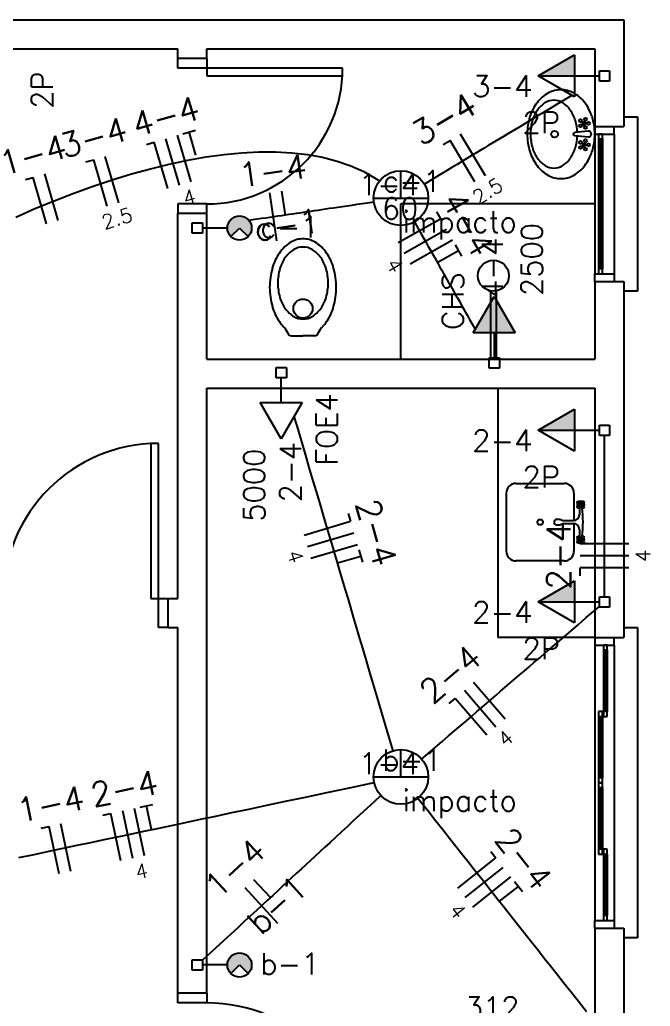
# Model space of a CAD drawing. Extents: x 241 to 398, y 106 to 179.
# Drawn here: x 369.57 to 372.83, y 133.55 to 138.63 of the extents above; entities that cross this region are included whole.
import ezdxf
from ezdxf.enums import TextEntityAlignment as Align

# ---------------------------------------------------------------- set-up
doc = ezdxf.new("R2010")
doc.units = 0
for name, color, linetype in [('ALVVISTA', 8, 'CONTINUOUS'), ('EL-CONDUTOS', 4, 'CONTINUOUS'), ('EL-FIOS', 9, 'CONTINUOUS'), ('EL-TEXTOS_FIOS', 7, 'CONTINUOUS'), ('EL-TEXTOS_PONTOS', 5, 'CONTINUOUS'), ('P-SIMBOL', 5, 'CONTINUOUS')]:
    doc.layers.add(name, color=color, linetype=linetype)
doc.styles.add('ARIAL', font='romans.shx')

msp = doc.modelspace()

# ---------------------------------------------------------------- hatches: boundary and pattern name
at = {"layer": 'P-SIMBOL'}
for points in [[(372.4356, 138.343), (372.2481, 138.343), (372.4356, 138.4512)], [(370.6632, 137.6015), (370.7072, 137.5576), (370.7072, 137.5575), (370.7072, 137.5572), (370.7516, 137.6007), (370.7496, 137.6029), (370.7431, 137.6078), (370.7332, 137.6137), (370.7252, 137.6171), (370.7151, 137.6189), (370.7007, 137.6191), (370.6867, 137.6161), (370.6757, 137.6115), (370.6631, 137.6013)], [(370.6637, 137.6022), (370.7077, 137.5582), (370.7082, 137.5582), (370.6647, 137.5137), (370.6622, 137.5157), (370.6571, 137.5222), (370.6517, 137.5322), (370.6481, 137.5402), (370.6461, 137.5502), (370.6461, 137.5647), (370.6492, 137.5787), (370.6537, 137.5897)], [(370.6637, 137.6022), (370.7077, 137.5582), (370.7082, 137.5582), (370.6647, 137.5137), (370.6622, 137.5157), (370.6571, 137.5222), (370.6517, 137.5322), (370.6481, 137.5402), (370.6461, 137.5502), (370.6461, 137.5647), (370.6492, 137.5787), (370.6537, 137.5897)], [(370.7517, 137.6022), (370.7077, 137.5582), (370.7512, 137.5137), (370.7532, 137.5157), (370.7581, 137.5222), (370.7642, 137.5322), (370.7672, 137.5402), (370.7691, 137.5502), (370.7691, 137.5647), (370.7662, 137.5787), (370.7617, 137.5897)], [(370.7517, 137.6022), (370.7077, 137.5582), (370.7512, 137.5137), (370.7532, 137.5157), (370.7581, 137.5222), (370.7642, 137.5322), (370.7672, 137.5402), (370.7691, 137.5502), (370.7691, 137.5647), (370.7662, 137.5787), (370.7617, 137.5897)], [(372.1298, 137.0174), (372.0215, 137.2049), (371.9133, 137.0174)], [(372.4356, 136.5158), (372.2481, 136.5158), (372.4356, 136.624)], [(372.4356, 135.6302), (372.2481, 135.6302), (372.4356, 135.7384)], [(370.6637, 133.8021), (370.7077, 133.7581), (370.7082, 133.7581), (370.6647, 133.7136), (370.6622, 133.7156), (370.6571, 133.7221), (370.6517, 133.7321), (370.6481, 133.7401), (370.6461, 133.7501), (370.6461, 133.7646), (370.6492, 133.7786), (370.6537, 133.7896)], [(370.6637, 133.8021), (370.7077, 133.7581), (370.7082, 133.7581), (370.6647, 133.7136), (370.6622, 133.7156), (370.6571, 133.7221), (370.6517, 133.7321), (370.6481, 133.7401), (370.6461, 133.7501), (370.6461, 133.7646), (370.6492, 133.7786), (370.6537, 133.7896)], [(370.6632, 133.8014), (370.7072, 133.7575), (370.7072, 133.7574), (370.7072, 133.7571), (370.7516, 133.8006), (370.7496, 133.8028), (370.7431, 133.8077), (370.7332, 133.8136), (370.7252, 133.817), (370.7151, 133.8188), (370.7007, 133.819), (370.6867, 133.816), (370.6757, 133.8114), (370.6631, 133.8012)], [(370.7517, 133.8021), (370.7077, 133.7581), (370.7512, 133.7136), (370.7532, 133.7156), (370.7581, 133.7221), (370.7642, 133.7321), (370.7672, 133.7401), (370.7691, 133.7501), (370.7691, 133.7646), (370.7662, 133.7786), (370.7617, 133.7896)], [(370.7517, 133.8021), (370.7077, 133.7581), (370.7512, 133.7136), (370.7532, 133.7156), (370.7581, 133.7221), (370.7642, 133.7321), (370.7672, 133.7401), (370.7691, 133.7501), (370.7691, 133.7646), (370.7662, 133.7786), (370.7617, 133.7896)]]:
    msp.add_hatch(color=256, dxfattribs=at).paths.add_polyline_path(points)

# ---------------------------------------------------------------- linework, layer by layer
at = {"layer": 'ALVVISTA'}
for p, q in [((366.7646, 138.6328), (370.4646, 138.6328)), ((370.4646, 138.6328), (372.6901, 138.6328)), ((372.6901, 138.6328), (372.6901, 138.0828)), ((366.8396, 138.4828), (370.3896, 138.4828)), ((370.3896, 138.4328), (370.3896, 138.4828)), ((370.5396, 138.4828), (372.5396, 138.4828)), ((370.5396, 138.4328), (370.5396, 138.4828)), ((372.5396, 138.4828), (372.5396, 138.0828)), ((370.5396, 138.4328), (370.3896, 138.4328)), ((370.3896, 138.3828), (370.3896, 138.4328)), ((370.5396, 138.4328), (370.5396, 138.3828)), ((370.5396, 138.3828), (370.3896, 138.3828)), ((371.2396, 138.3828), (370.5396, 138.3828)), ((370.5396, 138.3828), (370.5396, 138.3428)), ((371.2396, 138.3428), (371.2396, 138.3828)), ((370.5396, 138.3428), (371.2396, 138.3428)), ((372.6901, 138.1328), (372.7596, 138.1328)), ((372.7596, 138.1328), (372.7596, 137.2328)), ((372.4716, 138.1063), (372.4791, 138.1008)), ((372.4716, 138.0908), (372.4791, 138.0963)), ((372.4736, 138.1088), (372.4811, 138.1033)), ((372.4736, 138.0883), (372.4811, 138.0938)), ((372.4886, 138.1138), (372.4856, 138.1048)), ((372.4886, 138.0833), (372.4856, 138.0923)), ((372.4911, 138.1128), (372.4886, 138.1038)), ((372.4911, 138.0843), (372.4886, 138.0933)), ((372.5006, 138.0998), (372.4911, 138.0998)), ((372.5006, 138.0973), (372.4911, 138.0973)), ((372.5396, 138.0828), (372.6901, 138.0828)), ((372.5396, 138.0828), (372.5396, 138.0428)), ((372.6396, 138.0428), (372.6396, 138.0828)), ((372.5066, 138.0573), (372.4371, 138.0508)), ((372.5066, 138.0278), (372.4371, 138.0348)), ((372.5396, 138.0428), (372.5396, 137.3228)), ((372.5396, 138.0428), (372.6396, 138.0428)), ((372.5601, 138.0428), (372.5601, 138.0178)), ((372.5796, 138.0428), (372.5601, 138.0428)), ((372.5796, 138.0178), (372.5796, 138.0428)), ((372.6396, 138.0428), (372.6396, 137.3228)), ((372.4716, 137.9948), (372.4791, 137.9893)), ((372.4716, 137.9793), (372.4791, 137.9848)), ((372.4736, 137.9973), (372.4811, 137.9918)), ((372.4736, 137.9768), (372.4811, 137.9823)), ((372.4886, 138.0023), (372.4856, 137.9933)), ((372.4886, 137.9718), (372.4856, 137.9808)), ((372.4911, 138.0013), (372.4886, 137.9923)), ((372.4911, 137.9728), (372.4886, 137.9818)), ((372.5006, 137.9883), (372.4911, 137.9883)), ((372.5006, 137.9858), (372.4911, 137.9858)), ((372.5601, 138.0178), (372.5601, 137.3478)), ((372.5601, 138.0178), (372.5796, 138.0178)), ((372.5701, 138.0178), (372.5701, 137.3478)), ((372.5796, 138.0178), (372.5796, 137.3478)), ((370.5396, 137.6828), (370.3896, 137.6828)), ((370.3896, 137.6828), (370.3896, 137.6328)), ((370.5396, 137.6328), (370.5396, 137.6828)), ((372.5396, 137.6828), (371.5396, 137.6828)), ((371.5396, 136.8828), (371.5396, 137.6828)), ((370.5396, 137.6328), (370.3896, 137.6328)), ((370.3896, 136.8078), (370.3896, 137.6328)), ((370.5396, 136.8828), (370.5396, 137.6328)), ((372.5396, 137.2828), (372.5396, 137.3228)), ((372.5396, 137.3228), (372.6396, 137.3228)), ((372.5796, 137.3478), (372.5601, 137.3478)), ((372.5601, 137.3478), (372.5601, 137.3228)), ((372.5601, 137.3228), (372.5796, 137.3228)), ((372.5796, 137.3228), (372.5796, 137.3478)), ((372.6396, 137.3228), (372.6396, 137.2828)), ((372.5396, 137.2828), (372.5396, 136.8828)), ((372.5396, 137.2828), (372.6901, 137.2828)), ((372.6901, 137.2828), (372.6901, 136.8078)), ((372.0021, 137.2328), (372.0021, 136.8828)), ((372.0321, 137.2328), (372.0321, 136.8828)), ((372.7596, 137.2328), (372.6901, 137.2328)), ((370.9756, 137.0028), (371.0351, 137.0028)), ((371.0946, 137.0028), (371.0351, 137.0028)), ((370.5396, 136.8828), (372.5396, 136.8828)), ((370.3896, 135.6478), (370.3896, 136.8078)), ((372.6901, 136.8078), (372.6901, 135.4478)), ((370.5396, 136.7328), (372.5396, 136.7328)), ((370.5396, 135.5728), (370.5396, 136.7328)), ((372.0396, 136.7328), (372.0396, 135.4478)), ((372.5396, 136.7328), (372.5396, 135.4478)), ((370.2496, 136.4478), (370.2496, 135.6478)), ((370.2896, 136.4478), (370.2496, 136.4478)), ((370.2896, 135.6478), (370.2896, 136.4478)), ((372.1336, 136.2418), (372.3826, 136.2418)), ((372.0836, 136.1918), (372.0836, 135.8918)), ((372.4326, 136.1918), (372.4326, 136.0498)), ((372.4621, 136.1448), (372.4681, 136.1388)), ((372.4681, 136.1388), (372.4736, 136.1448)), ((372.4551, 136.1378), (372.4611, 136.1318)), ((372.4611, 136.1318), (372.4551, 136.1263)), ((372.4606, 136.1153), (372.4606, 136.0798)), ((372.4681, 136.1248), (372.4621, 136.1188)), ((372.4681, 136.1248), (372.4736, 136.1193)), ((372.4751, 136.1318), (372.4811, 136.1383)), ((372.4751, 136.1318), (372.4806, 136.1263)), ((372.3451, 136.0573), (372.3601, 136.0573)), ((372.3601, 136.0573), (372.3751, 136.0498)), ((372.3751, 136.0498), (372.4306, 136.0498)), ((372.3451, 136.0273), (372.3601, 136.0273)), ((372.3601, 136.0273), (372.3751, 136.0348)), ((372.3751, 136.0348), (372.4306, 136.0348)), ((372.4326, 136.0348), (372.4326, 135.8918)), ((372.4606, 136.0048), (372.4606, 135.9688)), ((372.4551, 135.9578), (372.4606, 135.9518)), ((372.4606, 135.9518), (372.4551, 135.9463)), ((372.4621, 135.9648), (372.4681, 135.9593)), ((372.4681, 135.9448), (372.4621, 135.9388)), ((372.4681, 135.9593), (372.4736, 135.9648)), ((372.4681, 135.9448), (372.4736, 135.9393)), ((372.4751, 135.9518), (372.4811, 135.9583)), ((372.4751, 135.9518), (372.4806, 135.9463)), ((372.3826, 135.8418), (372.1336, 135.8418)), ((370.2496, 135.6478), (370.2896, 135.6478)), ((370.2896, 135.4978), (370.2896, 135.6478)), ((370.2896, 135.6478), (370.3396, 135.6478)), ((370.3396, 135.4978), (370.3396, 135.6478)), ((370.3396, 135.6478), (370.3896, 135.6478)), ((370.5396, 133.6128), (370.5396, 135.5728)), ((370.3396, 135.4978), (370.2896, 135.4978)), ((370.3396, 135.4978), (370.3896, 135.4978)), ((370.3896, 133.6128), (370.3896, 135.4978)), ((372.6901, 135.4978), (372.7596, 135.4978)), ((372.7596, 135.4978), (372.7596, 133.8978)), ((372.5396, 135.4478), (372.0396, 135.4478)), ((372.5396, 135.4478), (372.6901, 135.4478)), ((372.5396, 135.4478), (372.5396, 135.4078)), ((372.6396, 135.4078), (372.6396, 135.4478)), ((372.5396, 135.4078), (372.5396, 133.9878)), ((372.5396, 135.4078), (372.6396, 135.4078)), ((372.5851, 135.4078), (372.5851, 135.3828)), ((372.6046, 135.4078), (372.5851, 135.4078)), ((372.5851, 135.3828), (372.5851, 135.0653)), ((372.5851, 135.3828), (372.6046, 135.3828)), ((372.5951, 135.3828), (372.5951, 135.0653)), ((372.6046, 135.3828), (372.6046, 135.4078)), ((372.6046, 135.3828), (372.6046, 135.0653)), ((372.6396, 135.4078), (372.6396, 133.9878)), ((372.5601, 135.0653), (372.5601, 135.0403)), ((372.5796, 135.0653), (372.5601, 135.0653)), ((372.5601, 135.0403), (372.5601, 134.7228)), ((372.5601, 135.0403), (372.5796, 135.0403)), ((372.5701, 135.0403), (372.5701, 134.7228)), ((372.5796, 135.0403), (372.5796, 135.0653)), ((372.5796, 135.0403), (372.5796, 134.7228)), ((372.6046, 135.0653), (372.5851, 135.0653)), ((372.5851, 135.0653), (372.5851, 135.0403)), ((372.5851, 135.0403), (372.6046, 135.0403)), ((372.6046, 135.0403), (372.6046, 135.0653)), ((372.5796, 134.7228), (372.5601, 134.7228)), ((372.5601, 134.7228), (372.5601, 134.6978)), ((372.5796, 134.6978), (372.5796, 134.7228)), ((372.5601, 134.6978), (372.5796, 134.6978)), ((372.5601, 134.6978), (372.5601, 134.6728)), ((372.5796, 134.6978), (372.5601, 134.6978)), ((372.5601, 134.6728), (372.5601, 134.3553)), ((372.5601, 134.6728), (372.5796, 134.6728)), ((372.5701, 134.6728), (372.5701, 134.3553)), ((372.5796, 134.6728), (372.5796, 134.6978)), ((372.5796, 134.6728), (372.5796, 134.3553)), ((372.5796, 134.3553), (372.5601, 134.3553)), ((372.5601, 134.3553), (372.5601, 134.3303)), ((372.5601, 134.3303), (372.5796, 134.3303)), ((372.5796, 134.3303), (372.5796, 134.3553)), ((372.5851, 134.3553), (372.5851, 134.3303)), ((372.6046, 134.3553), (372.5851, 134.3553)), ((372.5851, 134.3303), (372.5851, 134.0128)), ((372.5851, 134.3303), (372.6046, 134.3303)), ((372.5951, 134.3303), (372.5951, 134.0128)), ((372.6046, 134.3303), (372.6046, 134.3553)), ((372.6046, 134.3303), (372.6046, 134.0128)), ((372.6046, 134.0128), (372.5851, 134.0128)), ((372.5851, 134.0128), (372.5851, 133.9878)), ((372.6046, 133.9878), (372.6046, 134.0128)), ((372.5396, 133.9478), (372.5396, 133.9878)), ((372.5396, 133.9878), (372.6396, 133.9878)), ((372.5851, 133.9878), (372.6046, 133.9878)), ((372.6396, 133.9878), (372.6396, 133.9478)), ((372.5396, 133.9478), (372.5396, 132.6628)), ((372.5396, 133.9478), (372.6901, 133.9478)), ((372.6901, 133.9478), (372.6901, 132.5878)), ((372.7596, 133.8978), (372.6901, 133.8978)), ((370.5396, 133.6128), (370.3896, 133.6128)), ((370.3896, 133.5628), (370.3896, 133.6128)), ((370.5396, 133.6128), (370.5396, 133.5628)), ((370.5396, 133.5628), (370.3896, 133.5628))]:
    msp.add_line(p, q, dxfattribs=at)
for centre, radius in [((372.4921, 138.1203), 0.00738), ((372.4666, 138.1118), 0.00738), ((372.4666, 138.0853), 0.00738), ((372.4851, 138.0983), 0.00633), ((372.4921, 138.0768), 0.00738), ((372.5076, 138.0983), 0.00738), ((372.3326, 138.0428), 0.0175), ((372.4666, 138.0003), 0.00738), ((372.4666, 137.9738), 0.00738), ((372.4851, 137.9873), 0.00633), ((372.4921, 138.0088), 0.00738), ((372.4921, 137.9653), 0.00738), ((372.5076, 137.9873), 0.00738), ((372.0171, 137.3128), 0.08), ((371.0351, 137.1433), 0.0493), ((372.4561, 136.1438), 0.0062), ((372.4801, 136.1443), 0.0062), ((372.4561, 136.1198), 0.0062), ((372.4681, 136.1318), 0.00507), ((372.4796, 136.1203), 0.0062), ((372.2586, 136.0418), 0.0143), ((372.4561, 135.9638), 0.0062), ((372.4561, 135.9398), 0.0062), ((372.4676, 135.9518), 0.00507), ((372.4796, 135.9643), 0.0062), ((372.4796, 135.9403), 0.0062)]:
    msp.add_circle(centre, radius, dxfattribs=at)
for centre, radius, start, end in [((370.5396, 138.3828), 0.7, 270, 0), ((372.3906, 138.0923), 0.1861, 118.5825, 142.7552), ((372.3656, 138.1378), 0.1339, 90, 118.5825), ((372.3656, 138.1378), 0.1339, 61.4175, 90), ((372.3406, 138.0923), 0.1861, 37.2448, 61.4175), ((372.4301, 138.0623), 0.2355, 142.7552, 162.52), ((372.3556, 138.0898), 0.1351, 121.0345, 145.4554), ((372.3291, 138.1333), 0.0845, 90, 121.0345), ((372.3291, 138.1333), 0.0845, 58.9655, 90), ((372.3031, 138.0898), 0.1351, 34.5446, 58.9655), ((372.3011, 138.0623), 0.2355, 17.48, 37.2448), ((372.4921, 138.0428), 0.3004, 162.52, 180), ((372.3966, 138.0613), 0.1854, 145.4554, 164.0842), ((372.2616, 138.0613), 0.1854, 15.9158, 34.5446), ((372.2396, 138.0428), 0.3004, 0, 17.48), ((372.4621, 138.0428), 0.2533, 164.0842, 180), ((372.1966, 138.0428), 0.2533, 2.1022, 15.9158), ((372.4921, 138.0428), 0.3004, 180, 197.48), ((372.4621, 138.0428), 0.2533, 180, 195.9158), ((372.4376, 138.0428), 0.00813, 95.4287, 264.7357), ((372.1966, 138.0428), 0.2533, 344.0842, 357.8978), ((372.5076, 138.0428), 0.0148, 264.4166, 95.8914), ((372.2396, 138.0428), 0.3004, 342.52, 0), ((372.3966, 138.0243), 0.1854, 195.9158, 214.5446), ((372.2616, 138.0243), 0.1854, 325.4554, 344.0842), ((372.4301, 138.0233), 0.2355, 197.48, 217.2448), ((372.3011, 138.0233), 0.2355, 322.7552, 342.52), ((372.3906, 137.9933), 0.1861, 217.2448, 241.4175), ((372.3556, 137.9958), 0.1351, 214.5446, 238.9655), ((372.3291, 137.9523), 0.0845, 238.9655, 270), ((372.3291, 137.9523), 0.0845, 270, 301.0345), ((372.3031, 137.9958), 0.1351, 301.0345, 325.4554), ((372.3406, 137.9933), 0.1861, 298.5825, 322.7552), ((372.3656, 137.9473), 0.1339, 241.4175, 270), ((372.3656, 137.9473), 0.1339, 270, 298.5825), ((371.0726, 137.3203), 0.1931, 121.0345, 145.4554), ((371.0351, 137.3823), 0.1207, 90, 121.0345), ((371.0351, 137.3823), 0.1207, 58.9655, 90), ((370.9976, 137.3203), 0.1931, 34.5446, 58.9655), ((371.1316, 137.2793), 0.2648, 145.4554, 164.0842), ((371.0616, 137.3233), 0.1445, 120.646, 145.042), ((371.0351, 137.3683), 0.0924, 90, 120.646), ((371.0351, 137.3683), 0.0924, 59.354, 90), ((371.0086, 137.3233), 0.1445, 34.958, 59.354), ((370.9386, 137.2793), 0.2648, 15.9158, 34.5446), ((371.1036, 137.2938), 0.1957, 145.042, 163.8499), ((370.9666, 137.2938), 0.1957, 16.1501, 34.958), ((371.2251, 137.2528), 0.3619, 164.0842, 180), ((371.1701, 137.2748), 0.2648, 163.8499, 180), ((370.9001, 137.2748), 0.2648, 0, 16.1501), ((370.8451, 137.2528), 0.3619, 0, 15.9158), ((371.1701, 137.2748), 0.2648, 180, 196.1501), ((370.9001, 137.2748), 0.2648, 343.8499, 0), ((371.2251, 137.2528), 0.3619, 180, 195.9158), ((370.8451, 137.2528), 0.3619, 344.0842, 0), ((371.1036, 137.2553), 0.1957, 196.1501, 214.958), ((370.9666, 137.2553), 0.1957, 325.042, 343.8499), ((371.1316, 137.2263), 0.2648, 195.9158, 214.5446), ((371.0616, 137.2263), 0.1445, 214.958, 239.354), ((371.0086, 137.2263), 0.1445, 300.646, 325.042), ((370.9386, 137.2263), 0.2648, 325.4554, 344.0842), ((371.0726, 137.1853), 0.1931, 214.5446, 223.8996), ((371.0351, 137.1813), 0.0924, 239.354, 270), ((371.0351, 137.1813), 0.0924, 270, 300.646), ((370.9976, 137.1853), 0.1931, 316.4351, 325.4554), ((370.8176, 136.9448), 0.1576, 27.8937, 42.6874), ((370.9756, 137.0228), 0.02, 186.211, 270), ((371.0946, 137.0228), 0.02, 270, 353.789), ((371.2526, 136.9448), 0.1576, 137.3126, 152.1063), ((370.2896, 135.6478), 0.8, 90, 180), ((372.1336, 136.1918), 0.05, 90, 180), ((372.3826, 136.1918), 0.05, 0, 90), ((372.4681, 136.1273), 0.0229, 71.7256, 109.7467), ((372.4711, 136.1323), 0.0153, 329.5718, 30.4282), ((372.4651, 136.1318), 0.0156, 151.2823, 208.7177), ((371.8456, 136.0423), 0.6339, 353.3446, 6.6555), ((372.3451, 136.0423), 0.015, 90, 270), ((372.4306, 136.0798), 0.03, 270, 0), ((372.4306, 136.0048), 0.03, 0, 90), ((372.4651, 135.9518), 0.0156, 151.2823, 208.7177), ((372.4711, 135.9523), 0.0153, 329.5718, 30.4282), ((372.1336, 135.8918), 0.05, 180, 270), ((372.3826, 135.8918), 0.05, 270, 0), ((372.4676, 135.9523), 0.0188, 245.2462, 293.3183), ((370.5396, 132.7628), 0.8, 0, 90)]:
    msp.add_arc(centre, radius, start, end, dxfattribs=at)
at = {"layer": 'EL-CONDUTOS', "linetype": 'Continuous'}
for points in [[(372.4223, 138.2424), (372.3754, 138.2142), (372.3466, 138.1969), (372.3191, 138.1804), (372.2928, 138.1646), (372.2676, 138.1494), (372.2433, 138.1349), (372.22, 138.1209), (372.1974, 138.1073), (372.1754, 138.0942), (372.1541, 138.0813), (372.1332, 138.0688), (372.1126, 138.0565), (372.0923, 138.0443), (372.0721, 138.0322), (372.052, 138.0201), (372.0318, 138.008), (372.0114, 137.9957), (371.9908, 137.9834), (371.9697, 137.9707), (371.9482, 137.9578), (371.9261, 137.9445), (371.9033, 137.9308), (371.8797, 137.9167), (371.8551, 137.9019), (371.8296, 137.8866), (371.8029, 137.8706), (371.775, 137.8539), (371.7458, 137.8363), (371.7151, 137.8179), (371.6613, 137.7855)], [(369.5532, 137.6154), (369.6527, 137.6585), (369.7525, 137.6995), (369.8523, 137.738), (369.952, 137.7739), (370.0514, 137.8071), (370.1502, 137.8373), (370.2482, 137.8644), (370.3452, 137.8882), (370.4409, 137.9085), (370.5352, 137.9251), (370.6278, 137.9378), (370.7185, 137.9465), (370.8072, 137.9511), (370.8934, 137.9512), (370.9771, 137.9467), (371.0581, 137.9375), (371.136, 137.9233), (371.2108, 137.904), (371.2821, 137.8794), (371.3497, 137.8493), (371.4303, 137.8017)], [(371.4004, 137.6923), (371.3679, 137.6875), (371.3397, 137.6834), (371.3127, 137.6794), (371.2869, 137.6756), (371.2621, 137.672), (371.2383, 137.6684), (371.2154, 137.6651), (371.1933, 137.6618), (371.172, 137.6587), (371.1512, 137.6556), (371.1311, 137.6527), (371.1114, 137.6498), (371.0922, 137.6469), (371.0733, 137.6441), (371.0546, 137.6414), (371.0361, 137.6387), (371.0178, 137.636), (370.9994, 137.6333), (370.9809, 137.6305), (370.9623, 137.6278), (370.9435, 137.625), (370.9243, 137.6222), (370.9048, 137.6193), (370.8848, 137.6164), (370.8643, 137.6134), (370.8431, 137.6103), (370.8212, 137.607), (370.7986, 137.6037), (370.775, 137.6002), (370.7564, 137.5974)], [(371.6097, 137.59), (371.6197, 137.5723), (371.6332, 137.5485), (371.6461, 137.5258), (371.6584, 137.504), (371.6702, 137.4832), (371.6815, 137.4632), (371.6924, 137.444), (371.7029, 137.4255), (371.713, 137.4076), (371.7229, 137.3903), (371.7324, 137.3734), (371.7417, 137.3569), (371.7509, 137.3408), (371.7599, 137.3249), (371.7688, 137.3092), (371.7776, 137.2936), (371.7864, 137.278), (371.7953, 137.2623), (371.8042, 137.2466), (371.8133, 137.2306), (371.8224, 137.2144), (371.8318, 137.1978), (371.8415, 137.1808), (371.8514, 137.1634), (371.8616, 137.1453), (371.8722, 137.1266), (371.8832, 137.1072), (371.8946, 137.087), (371.9065, 137.0659), (371.9238, 137.0356)], [(371.5, 134.8633), (371.485, 134.9139), (371.4613, 134.9942), (371.4389, 135.0699), (371.4177, 135.1414), (371.3977, 135.209), (371.3788, 135.273), (371.3608, 135.3338), (371.3436, 135.3917), (371.3273, 135.447), (371.3115, 135.5001), (371.2964, 135.5513), (371.2817, 135.6011), (371.2673, 135.6496), (371.2532, 135.6972), (371.2392, 135.7443), (371.2254, 135.7912), (371.2114, 135.8383), (371.1973, 135.8859), (371.183, 135.9343), (371.1683, 135.9838), (371.1532, 136.0349), (371.1376, 136.0878), (371.1213, 136.1428), (371.1042, 136.2004), (371.0863, 136.2609), (371.0675, 136.3245), (371.0476, 136.3917), (371.0266, 136.4627), (371.0043, 136.5379), (370.9898, 136.5867)], [(372.5901, 135.6567), (372.5901, 135.7105), (372.5901, 135.7458), (372.5901, 135.7789), (372.5901, 135.8102), (372.5901, 135.8397), (372.5901, 135.8676), (372.5901, 135.894), (372.5901, 135.9192), (372.5901, 135.9432), (372.5901, 135.9663), (372.5901, 135.9886), (372.5901, 136.0103), (372.5901, 136.0314), (372.5901, 136.0523), (372.5901, 136.073), (372.5901, 136.0937), (372.5901, 136.1145), (372.5901, 136.1357), (372.5901, 136.1573), (372.5901, 136.1796), (372.5901, 136.2027), (372.5901, 136.2268), (372.5901, 136.252), (372.5901, 136.2784), (372.5901, 136.3063), (372.5901, 136.3358), (372.5901, 136.367), (372.5901, 136.4002), (372.5901, 136.4355), (372.5901, 136.4893)], [(371.6472, 134.82), (371.6786, 134.8469), (371.7165, 134.8795), (371.7523, 134.9102), (371.7861, 134.9393), (371.8181, 134.9668), (371.8486, 134.993), (371.8776, 135.0179), (371.9053, 135.0417), (371.9319, 135.0646), (371.9576, 135.0867), (371.9826, 135.1081), (372.007, 135.1291), (372.0309, 135.1497), (372.0546, 135.17), (372.0783, 135.1904), (372.102, 135.2107), (372.126, 135.2314), (372.1504, 135.2523), (372.1754, 135.2739), (372.2012, 135.296), (372.228, 135.319), (372.2559, 135.343), (372.285, 135.368), (372.3156, 135.3943), (372.3478, 135.422), (372.3819, 135.4512), (372.4179, 135.4822), (372.456, 135.5149), (372.4964, 135.5497), (372.5636, 135.6073)], [(369.5695, 134.3119), (369.649, 134.3287), (369.7252, 134.3448), (369.7989, 134.3603), (369.8704, 134.3754), (369.9403, 134.3902), (370.0092, 134.4047), (370.0775, 134.4192), (370.1459, 134.4336), (370.2147, 134.4481), (370.2847, 134.4629), (370.3562, 134.478), (370.4298, 134.4935), (370.5061, 134.5096), (370.5855, 134.5264), (370.6687, 134.5439), (370.756, 134.5624), (370.8482, 134.5818), (370.9456, 134.6024), (371.0488, 134.6242), (371.1584, 134.6473), (371.2748, 134.6719), (371.4019, 134.6987)], [(371.4364, 134.6321), (371.4016, 134.6), (371.3638, 134.565), (371.328, 134.532), (371.2942, 134.5008), (371.2621, 134.4712), (371.2317, 134.4431), (371.2027, 134.4163), (371.175, 134.3907), (371.1483, 134.3661), (371.1226, 134.3423), (371.0977, 134.3193), (371.0733, 134.2968), (371.0493, 134.2747), (371.0256, 134.2528), (371.002, 134.2309), (370.9783, 134.209), (370.9543, 134.1869), (370.9299, 134.1643), (370.9048, 134.1412), (370.879, 134.1174), (370.8523, 134.0927), (370.8244, 134.0669), (370.7952, 134.04), (370.7646, 134.0117), (370.7324, 133.982), (370.6984, 133.9505), (370.6624, 133.9173), (370.6243, 133.8821), (370.5838, 133.8447), (370.5166, 133.7828)], [(372.498, 133.5161), (372.456, 133.5692), (372.4165, 133.6192), (372.3793, 133.6662), (372.3442, 133.7106), (372.311, 133.7526), (372.2795, 133.7925), (372.2496, 133.8304), (372.221, 133.8665), (372.1935, 133.9013), (372.167, 133.9348), (372.1413, 133.9673), (372.1162, 133.9991), (372.0914, 134.0304), (372.0669, 134.0615), (372.0424, 134.0925), (372.0176, 134.1237), (371.9926, 134.1555), (371.967, 134.1879), (371.9406, 134.2212), (371.9133, 134.2558), (371.8849, 134.2917), (371.8551, 134.3294), (371.8239, 134.3689), (371.7909, 134.4106), (371.7561, 134.4546), (371.7192, 134.5013), (371.6801, 134.5509), (371.6277, 134.6171)]]:
    msp.add_lwpolyline(points, dxfattribs=at)
at = {"layer": 'EL-FIOS'}
for p, q in [((370.4578, 137.7966), (370.388, 138.0367)), ((370.416, 138.0448), (370.48, 138.0634)), ((370.4829, 137.9341), (370.448, 138.0541)), ((371.9758, 137.8286), (371.8471, 138.0429)), ((370.2279, 137.9901), (370.2679, 138.0018)), ((370.3378, 137.7617), (370.2679, 138.0018)), ((370.3978, 137.7792), (370.3279, 138.0192)), ((371.7578, 137.9893), (371.7935, 138.0108)), ((371.9222, 137.7964), (371.7935, 138.0108)), ((370.0853, 137.6883), (370.0155, 137.9283)), ((369.9155, 137.8992), (369.9555, 137.9109)), ((370.0253, 137.6708), (369.9555, 137.9109)), ((369.603, 137.8084), (369.643, 137.82)), ((369.7128, 137.58), (369.643, 137.82)), ((369.7729, 137.5974), (369.703, 137.8375)), ((370.901, 137.4925), (370.8646, 137.7398)), ((370.9446, 137.6252), (370.9264, 137.7489)), ((371.7236, 137.6426), (371.7441, 137.6064)), ((371.5266, 137.4832), (371.7441, 137.6064)), ((371.5574, 137.4288), (371.7749, 137.552)), ((371.5882, 137.3744), (371.8057, 137.4976)), ((371.8201, 137.4722), (371.8529, 137.4142)), ((371.7277, 137.3816), (371.8365, 137.4432)), ((371.0404, 135.9756), (371.2802, 136.0466)), ((371.2683, 136.0865), (371.2802, 136.0466)), ((371.0582, 135.9157), (371.2979, 135.9866)), ((371.0759, 135.8557), (371.3156, 135.9267)), ((371.3239, 135.8987), (371.3428, 135.8348)), ((372.7151, 135.9309), (372.4651, 135.9309)), ((371.2135, 135.8313), (371.3334, 135.8668)), ((372.7151, 135.8684), (372.4651, 135.8684)), ((372.7151, 135.8059), (372.4651, 135.8059)), ((372.4651, 135.7643), (372.4651, 135.8059)), ((372.0303, 134.9844), (371.8674, 135.174)), ((372.0777, 135.0251), (371.9148, 135.2147)), ((371.7884, 135.1061), (371.82, 135.1332)), ((371.9829, 134.9436), (371.82, 135.1332)), ((370.2179, 134.321), (370.1663, 134.5657)), ((370.1948, 134.5717), (370.2601, 134.5855)), ((370.2533, 134.4563), (370.2274, 134.5786)), ((370.0032, 134.5312), (370.044, 134.5398)), ((370.0956, 134.2952), (370.044, 134.5398)), ((370.1568, 134.3081), (370.1051, 134.5527)), ((369.6848, 134.464), (369.7256, 134.4726)), ((369.7772, 134.228), (369.7256, 134.4726)), ((369.8384, 134.2409), (369.7868, 134.4855)), ((371.8335, 134.1552), (372.0296, 134.3102)), ((372.0038, 134.3429), (372.0296, 134.3102)), ((371.8723, 134.1061), (372.0684, 134.2611)), ((371.911, 134.0571), (372.1071, 134.2121)), ((370.906, 133.9721), (370.7364, 134.1558)), ((370.8671, 134.1064), (370.7823, 134.1982)), ((372.0478, 134.0856), (372.1459, 134.1631)), ((372.1252, 134.1892), (372.1666, 134.1369))]:
    msp.add_line(p, q, dxfattribs=at)
at = {"layer": 'P-SIMBOL'}
for p, q in [((372.2481, 138.343), (372.4356, 138.4512)), ((372.4356, 138.4512), (372.4356, 138.2347)), ((372.4356, 138.2347), (372.2481, 138.343)), ((372.2481, 138.343), (372.4356, 138.343)), ((372.4356, 138.343), (372.5636, 138.343)), ((372.5636, 138.3695), (372.6166, 138.3695)), ((372.5636, 138.3165), (372.5636, 138.3695)), ((372.6166, 138.3695), (372.6166, 138.3165)), ((372.6166, 138.3165), (372.5636, 138.3165)), ((371.5401, 137.7129), (371.5401, 137.8541)), ((371.3989, 137.7129), (371.6814, 137.7129)), ((370.4636, 137.5848), (370.5166, 137.5848)), ((370.4636, 137.5318), (370.4636, 137.5848)), ((370.5166, 137.5848), (370.5166, 137.5318)), ((370.5166, 137.5318), (370.4636, 137.5318)), ((370.6452, 137.5583), (370.5166, 137.5583)), ((370.6631, 137.5141), (370.7077, 137.5583)), ((370.7077, 137.5583), (370.7516, 137.5141)), ((371.9133, 137.0174), (372.0215, 137.2049)), ((372.0215, 137.2049), (372.1298, 137.0174)), ((372.1298, 137.0174), (371.9133, 137.0174)), ((372.0215, 137.0174), (372.0215, 136.8894)), ((371.995, 136.8364), (371.995, 136.8894)), ((371.995, 136.8894), (372.048, 136.8894)), ((372.048, 136.8894), (372.048, 136.8364)), ((370.8964, 136.7864), (370.8964, 136.8394)), ((370.8964, 136.8394), (370.9494, 136.8394)), ((370.9494, 136.8394), (370.9494, 136.7864)), ((372.048, 136.8364), (371.995, 136.8364)), ((370.9494, 136.7864), (370.8964, 136.7864)), ((370.9229, 136.6584), (370.9229, 136.7864)), ((370.8147, 136.6584), (371.0312, 136.6584)), ((370.9229, 136.4709), (370.8147, 136.6584)), ((371.0312, 136.6584), (370.9229, 136.4709)), ((372.2481, 136.5158), (372.4356, 136.624)), ((372.4356, 136.624), (372.4356, 136.4075)), ((372.4356, 136.4075), (372.2481, 136.5158)), ((372.2481, 136.5158), (372.4356, 136.5158)), ((372.4356, 136.5158), (372.5636, 136.5158)), ((372.5636, 136.5423), (372.6166, 136.5423)), ((372.5636, 136.4893), (372.5636, 136.5423)), ((372.6166, 136.5423), (372.6166, 136.4893)), ((372.6166, 136.4893), (372.5636, 136.4893)), ((372.2481, 135.6302), (372.4356, 135.7384)), ((372.4356, 135.7384), (372.4356, 135.5219)), ((372.5636, 135.6567), (372.6166, 135.6567)), ((372.5636, 135.6037), (372.5636, 135.6567)), ((372.6166, 135.6567), (372.6166, 135.6037)), ((372.4356, 135.5219), (372.2481, 135.6302)), ((372.2481, 135.6302), (372.4356, 135.6302)), ((372.4356, 135.6302), (372.5636, 135.6302)), ((372.6166, 135.6037), (372.5636, 135.6037)), ((371.5401, 134.7279), (371.5401, 134.8691)), ((371.3989, 134.7279), (371.6814, 134.7279)), ((370.4636, 133.7847), (370.5166, 133.7847)), ((370.4636, 133.7317), (370.4636, 133.7847)), ((370.5166, 133.7847), (370.5166, 133.7317)), ((370.6452, 133.7582), (370.5166, 133.7582)), ((370.6631, 133.714), (370.7077, 133.7582)), ((370.7077, 133.7582), (370.7516, 133.714)), ((370.5166, 133.7317), (370.4636, 133.7317))]:
    msp.add_line(p, q, dxfattribs=at)
for centre, radius in [((371.5401, 137.7129), 0.1412), ((370.7077, 137.5583), 0.0625), ((371.5401, 134.7279), 0.1412), ((370.7077, 133.7582), 0.0625)]:
    msp.add_circle(centre, radius, dxfattribs=at)

# ---------------------------------------------------------------- texts
at = {"layer": 'EL-TEXTOS_FIOS', "style": 'ARIAL'}
for s, height, rotation, p in [('4-4', 0.12355, 16.217, (370.3442, 138.0754)), ('3-4', 0.12355, 30.968, (371.7949, 138.0692)), ('3-4', 0.12355, 16.217, (369.9717, 137.9671)), ('1-4', 0.12355, 16.217, (369.6592, 137.8762)), ('1-4', 0.12355, 8.376, (370.8883, 137.7932)), ('2.5', 0.07413, 30.968, (372.0062, 137.7171)), ('4', 0.0741, 16.217, (370.4588, 137.6811)), ('4-4', 0.12355, 299.525, (371.8333, 137.5492)), ('2.5', 0.07413, 16.217, (370.0864, 137.5728)), ('c-1', 0.12355, 8.376, (370.961, 137.5138)), ('4', 0.0741, 299.525, (371.476, 137.3468)), ('2-4', 0.12355, 286.49, (371.3541, 135.9707)), ('2-4', 0.12355, 90, (372.4157, 135.8684)), ('4', 0.0741, 90, (372.8263, 135.8684)), ('4', 0.0741, 286.49, (370.9604, 135.8541)), ('2-4', 0.12355, 40.673, (371.8352, 135.2114)), ('4', 0.0741, 40.673, (372.1028, 134.9)), ('2-4', 0.12355, 11.92, (370.1255, 134.6076)), ('1-4', 0.12355, 11.92, (369.746, 134.5274)), ('2-4', 0.12355, 308.324, (372.1265, 134.2673)), ('1-4', 0.12355, 42.723, (370.7258, 134.2133)), ('4', 0.0741, 11.92, (370.2103, 134.2058)), ('b-1', 0.12355, 42.723, (370.9436, 134.0236)), ('4', 0.0741, 308.324, (371.8044, 134.0127))]:
    msp.add_text(s, height=height, rotation=rotation, dxfattribs=at).set_placement(p, align=Align.CENTER)
at = {"layer": 'EL-TEXTOS_PONTOS', "style": 'ARIAL'}
for s, p in [('2P', (369.7441, 138.2702)), ('2500', (372.2706, 137.3963)), ('4-4', (372.0667, 137.3528)), ('CHS', (371.8627, 137.1823)), ('FOE4', (371.2126, 136.5202)), ('2-4', (371.0253, 136.2995)), ('5000', (370.8381, 136.2326))]:
    msp.add_text(s, height=0.11, rotation=90, dxfattribs=at).set_placement(p, align=Align.CENTER)
for s, p in [('3-4', (372.0634, 138.2349)), ('2P', (372.264, 138.0476)), ('1-4', (371.4785, 137.7278)), ('c-1', (371.5969, 137.7452)), ('60', (371.536, 137.6042)), ('impacto', (371.8437, 137.5363)), ('2-4', (372.0634, 136.4077)), ('2P', (372.264, 136.2204)), ('2-4', (372.0634, 135.5221)), ('2P', (372.264, 135.3348)), ('b-1', (371.5969, 134.7602)), ('1-4', (371.4785, 134.7428)), ('impacto', (371.8437, 134.5513)), ('312', (372.0099, 133.4843))]:
    msp.add_text(s, height=0.11, dxfattribs=at).set_placement(p, align=Align.CENTER)
for s, p in [('c-1', (370.8142, 137.5091)), ('b-1', (370.8142, 133.709))]:
    msp.add_text(s, height=0.11, dxfattribs=at).set_placement(p)

doc.saveas('drawing.dxf')
